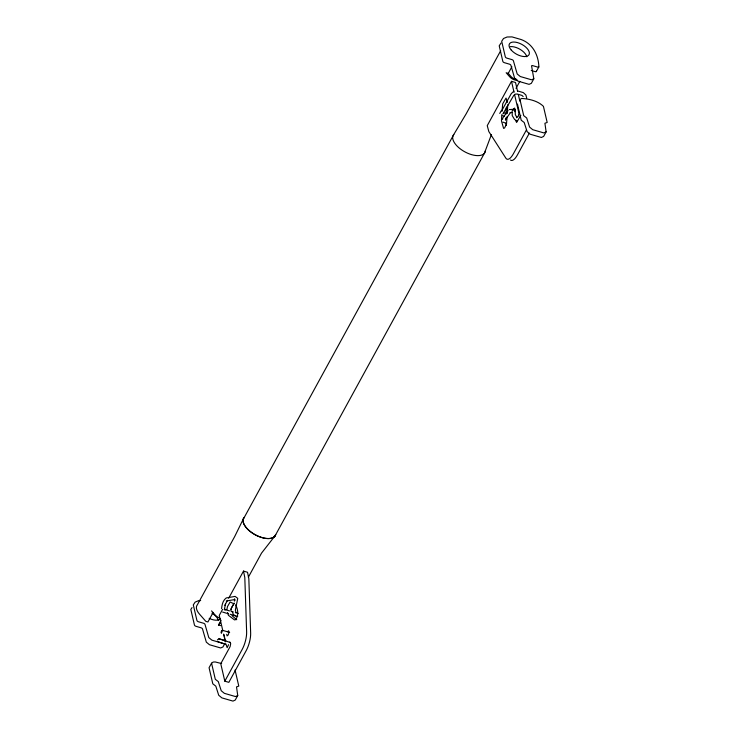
<?xml version="1.0" encoding="UTF-8"?>
<svg xmlns="http://www.w3.org/2000/svg" width="738" height="738" viewBox="0 0 738 738"><rect width="100%" height="100%" fill="white"/><g stroke="black" fill="none" stroke-linecap="round" stroke-linejoin="round"><path stroke-width="1.11" d="M222.369 630.28L221.474 633.278L221.031 632.494L221.584 630.639L222.369 630.28L229.647 632.392M226.861 609.616L227.488 606.581L230.127 601.987L233.946 603.804M230.893 610.787L231.511 607.752L234.158 603.158M507.117 116.678L506.434 124.353L504.552 128.025L503.593 128.375L501.48 120.949L501.748 114.685M507.292 113.431L507.762 104.778M221.594 608.61C221.944 604.763 222.922 600.298 226.234 597.955L235.127 596.396L237.747 598.37L235.348 610.095L236.003 612.715M228.549 644.689L227.175 647.696L225.911 643.988M501.997 111.401L502.726 103.79L506.037 98.071L507.44 102.397M505.456 120.229L505.613 118.043M505.936 113.661L506.425 107.093M234.38 601.166L234.583 598.804M502.532 119.427L502.846 117.895L508.104 110.562M499.783 113.486L501.139 110.857M502.873 113.984L513.869 95.184M514.866 111.696L515.179 110.451L513.464 109.916L512.089 110.82L512.264 115.654L514.589 119.491L516.978 120.838M225.579 603.924L224.629 608.103L224.989 610.225M217.396 639.947L218.983 638.748L225.856 640.713M491.397 134.62L484.359 153.356L274.822 536.314M500.678 50.737L466.121 113.91L453.787 134.491L244.25 517.439A18.035 8.985 28.7 0 0 255.21 534.746A18.035 8.985 28.7 0 0 275.717 534.672M213.125 612.457L207.922 621.968L205.837 621.359L199.509 614.145A15.83 7.887 28.7 0 1 197.369 604.773L234.675 536.591L244.103 517.393A18.035 8.985 28.7 0 0 255.062 534.709A18.035 8.985 28.7 0 0 275.569 534.635M516.056 78.957A3.745 1.863 28.7 0 1 511.259 76.798L508.261 73.376L511.895 66.724M222.572 609.367L219.26 615.418L222.839 630.796M224.767 605.345L227.525 600.308M228.632 598.287L243.512 571.092L247.534 572.264L248.835 578.74L250.652 633.103A14.935 5.267 -73.8 0 1 246.178 650.658L228.845 682.346L224.813 681.174L220.754 663.73L230.081 646.682L230.708 643.647L229.822 642.042M517.569 91.291L515.521 82.499L511.489 81.328L487.246 125.644L488.833 131.585L505.853 158.172A14.935 5.267 -73.8 0 0 513.39 153.772L526.388 130.008M220.57 625.639L218.485 625.031L221.086 620.28M230.8 609.293L234.094 603.269M248.355 577.208L261.52 553.14L274.674 536.268M516.01 88.348L519.847 81.328M221.658 663.582L215.247 661.958L213.199 662.06L211.557 663.185L209.066 667.724L212.812 683.822L215.81 686.146L218.725 695.261L221.852 697.871L232.968 701.1L235.247 700.058L237.737 695.51L236.52 686.894L238.789 686.091L235.044 670.003M536.314 71.54L538.805 67.001M224.933 643.333L222.941 646.977L220.662 647.973L209.435 644.717L206.317 642.143L202.47 628.794A1.494 0.747 28.7 0 0 201.022 627.78L195.994 626.313A1.494 0.747 28.7 0 1 194.445 625.04L190.819 609.45L192.028 607.595M533.823 78.8L531.535 79.796L520.308 76.54L517.19 73.966L513.344 60.617A1.494 0.747 28.7 0 0 511.904 59.603L506.868 58.136A1.494 0.747 28.7 0 1 505.318 56.863L501.692 41.273L503.519 38.496L507.08 37.001L512.006 36.9L521.139 39.538C532.688 43.773 538.334 54.741 538.878 66.605A1.494 0.747 28.7 0 1 537.744 67.103L532.707 65.645A1.494 0.747 28.7 0 0 531.572 65.913L533.823 78.8L531.332 83.339L529.054 84.344L517.827 81.088L514.709 78.514L510.862 65.165A1.494 0.747 28.7 0 0 509.414 64.151L504.386 62.684A1.494 0.747 28.7 0 1 502.836 61.411L499.211 45.821L501.028 43.044M520.834 115.312L516.6 122.48L515.807 120.82M224.813 681.174L242.156 649.486A14.935 5.267 -73.8 0 0 246.63 631.931L244.804 577.568L243.512 571.092M529.34 133.163L517.412 154.943A14.935 5.267 -73.8 0 1 510.456 160.017M546.129 131.881L543.851 132.923L532.735 129.694L529.607 127.084L526.692 117.979L523.703 115.645L519.958 99.556L521.6 98.431C529.211 98.901 537.836 100.848 543.436 106.373L547.181 122.462L544.912 123.264L546.129 131.881L543.638 136.429L541.36 137.471L530.244 134.242L527.116 131.632L524.201 122.517L521.212 120.193L517.467 104.095M501.84 110.497L511.25 93.671L513.888 91.125M505.678 119.307L510.576 112.48M218.485 625.031L220.496 622.651M516.471 117.739L518.288 116.235L518.906 113.2L514.561 94.519M227.488 631.765L228.642 630.778L229.02 632.365L228.236 634.929L227.092 635.907L226.714 634.32M237.737 695.51L235.459 696.552L224.343 693.323L221.216 690.713L218.3 681.608L215.302 679.274L211.557 663.185M226.252 601.036L234.73 599.551L235.237 600.188M509.257 109.593L514.414 109.187M510.069 112.646L512.107 112.48M515.05 94.16L517.273 94.021L521.932 95.423L523.177 96.567M200.662 600.594L198.688 600.631L195.127 602.125L193.301 604.911L196.926 620.492A1.494 0.747 28.7 0 0 198.476 621.774L203.513 623.232A1.494 0.747 28.7 0 1 204.952 624.247L208.799 637.595L211.917 640.169L223.144 643.425M231.243 611.396L233.356 611.968M230.118 614.256L237.71 616.461M230.108 642.447L218.965 638.804M531.231 70.479L535.253 71.651A1.494 0.747 28.7 0 0 536.397 71.152M508.261 73.376L506.167 72.767L509.829 76.937A5.747 2.86 28.7 0 0 517.606 80.193M515.53 109.611L513.51 109.021L514.663 108.062L515.032 109.667M224.14 609.311L229.592 610.916M222.618 612.06L228.227 613.712M503.842 112.896L506.683 113.744M502.55 115.765L504.423 116.327M517.523 90.885L523.334 92.628L525.926 95.045L526.72 98.246M235.367 612.549L238.217 613.416M217.996 641.774L225.247 644.182M502.965 122.13L506.591 123.467M235.56 615.972L233.485 614.671L232.083 611.451M236.75 619.736L232.027 615.667M235.643 604.809C237.885 609.191 239.149 615.769 235.348 619.791L234.453 619.874L228.42 615.298L227.544 612.549M211.557 610.907L215.21 615.077A5.747 2.86 28.7 0 0 219.001 617.715M516.831 117.231L515.336 114.759L515.179 110.451M518.334 94.584L519.866 101.18M511.489 81.328L514.054 92.315M505.761 123.209L506.268 125.386M223.605 634.099L225.394 641.783M224.112 634.911L225.247 641.35M220.311 618.795A11.199 5.581 28.7 0 1 209.168 618.361M212.018 613.177A11.199 5.581 28.7 0 1 218.393 620.409M485.447 150.746A18.035 8.985 28.7 0 1 465.604 152.249A18.035 8.985 28.7 0 1 453.787 134.491M510.345 46.623A11.199 5.581 28.7 0 1 526.784 56.78M511.268 50.101A11.199 5.581 28.7 0 0 528.703 55.165A11.199 5.581 28.7 0 0 517.661 42.647A11.199 5.581 28.7 0 0 511.268 50.101"/></g></svg>
